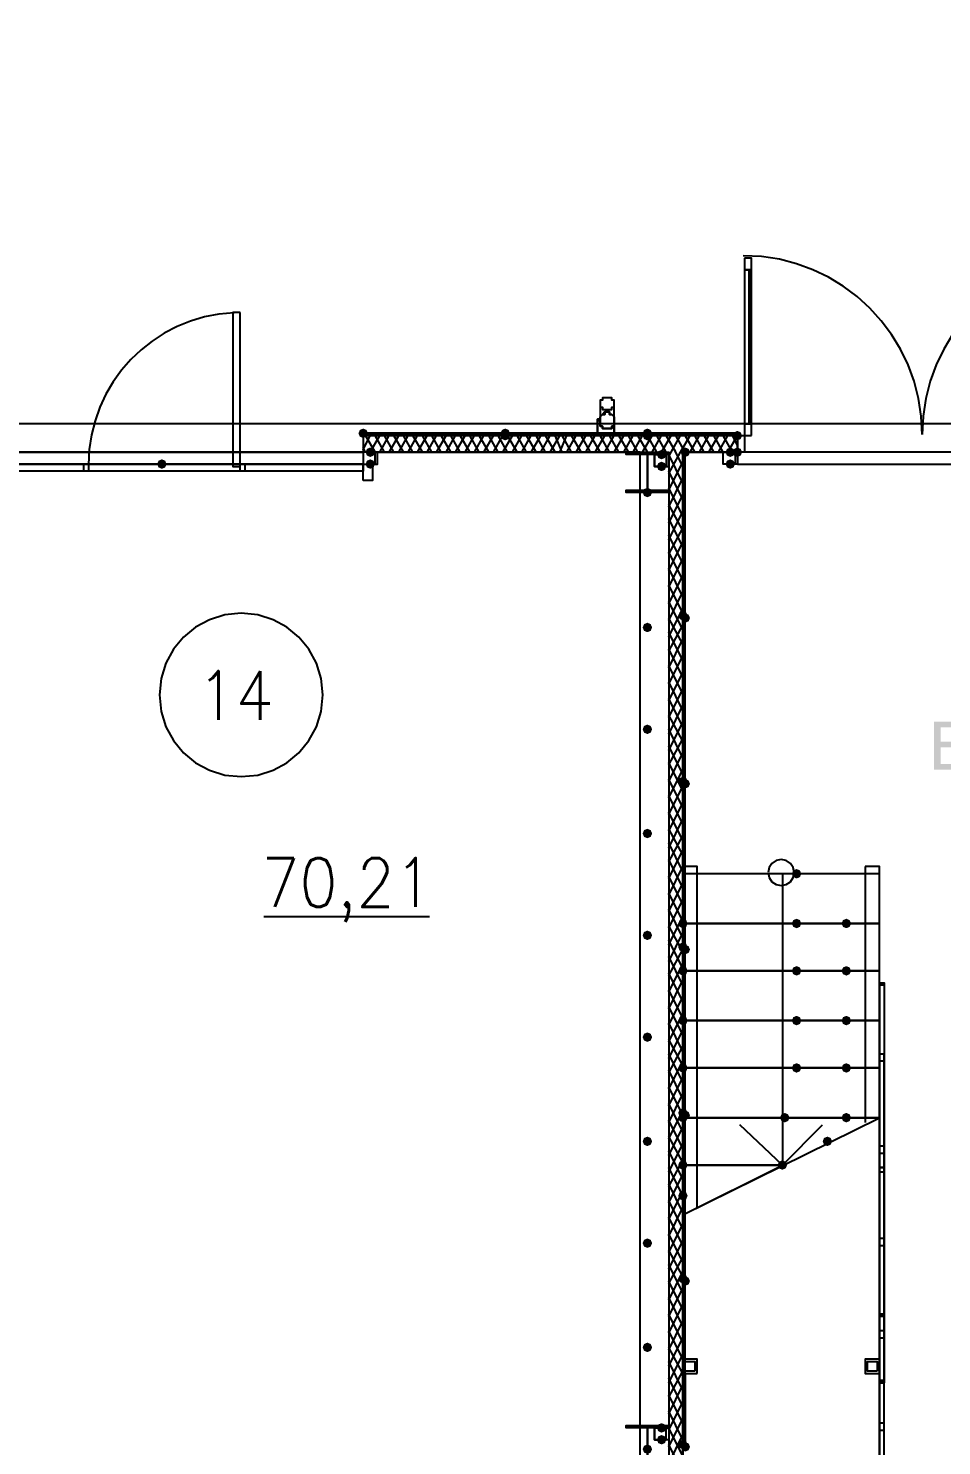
# Model space of a CAD drawing. Header units: millimetres. Extents: x 0 to 420, y 0 to 297.
# Drawn here: x 227.1 to 243.43, y 204.45 to 229.79 of the extents above; entities that cross this region are included whole.
import ezdxf

# ---------------------------------------------------------------- set-up
doc = ezdxf.new("R2010")
doc.units = ezdxf.units.MM
doc.layers.get('0').update_dxf_attribs({"linetype": 'CONTINUOUS'})
doc.styles.get("Standard").update_dxf_attribs({"font": 'STANDARD'})

msp = doc.modelspace()

# ---------------------------------------------------------------- hatches: boundary and pattern name
at = {"true_color": 0x0000fe}
for points in [[(233.172, 222.546333), (233.147129, 222.486537), (233.087333, 222.461667), (233.027537, 222.486537), (233.002667, 222.546333), (233.027537, 222.606129), (233.087333, 222.631), (233.147129, 222.606129)], [(235.712, 222.546333), (235.687129, 222.486537), (235.627333, 222.461667), (235.567537, 222.486537), (235.542667, 222.546333), (235.567537, 222.606129), (235.627333, 222.631), (235.687129, 222.606129)], [(235.712, 222.504), (235.687129, 222.444204), (235.627333, 222.419333), (235.567537, 222.444204), (235.542667, 222.504), (235.567537, 222.563796), (235.627333, 222.588667), (235.687129, 222.563796)], [(238.252, 222.546333), (238.227129, 222.486537), (238.167333, 222.461667), (238.107537, 222.486537), (238.082667, 222.546333), (238.107537, 222.606129), (238.167333, 222.631), (238.227129, 222.606129)], [(238.252, 222.546333), (238.227129, 222.486537), (238.167333, 222.461667), (238.107537, 222.486537), (238.082667, 222.546333), (238.107537, 222.606129), (238.167333, 222.631), (238.227129, 222.606129)], [(238.252, 222.504), (238.227129, 222.444204), (238.167333, 222.419333), (238.107537, 222.444204), (238.082667, 222.504), (238.107537, 222.563796), (238.167333, 222.588667), (238.227129, 222.563796)], [(238.252, 222.504), (238.227129, 222.444204), (238.167333, 222.419333), (238.107537, 222.444204), (238.082667, 222.504), (238.107537, 222.563796), (238.167333, 222.588667), (238.227129, 222.563796)], [(239.860667, 222.504), (239.835796, 222.444204), (239.776, 222.419333), (239.716204, 222.444204), (239.691333, 222.504), (239.716204, 222.563796), (239.776, 222.588667), (239.835796, 222.563796)], [(238.929333, 222.207667), (238.904463, 222.147871), (238.844667, 222.123), (238.784871, 222.147871), (238.76, 222.207667), (238.784871, 222.267462), (238.844667, 222.292333), (238.904462, 222.267463)], [(238.887, 219.286667), (238.862129, 219.226871), (238.802333, 219.202), (238.742538, 219.226871), (238.717667, 219.286667), (238.742537, 219.346462), (238.802333, 219.371333), (238.862129, 219.346463)], [(238.929333, 219.244333), (238.904463, 219.184537), (238.844667, 219.159667), (238.784871, 219.184537), (238.76, 219.244333), (238.784871, 219.304129), (238.844667, 219.329), (238.904462, 219.304129)], [(238.887, 216.323333), (238.862129, 216.263537), (238.802333, 216.238667), (238.742538, 216.263537), (238.717667, 216.323333), (238.742537, 216.383129), (238.802333, 216.408), (238.862129, 216.383129)], [(238.929333, 216.281), (238.904463, 216.221204), (238.844667, 216.196333), (238.784871, 216.221204), (238.76, 216.281), (238.784871, 216.340796), (238.844667, 216.365667), (238.904462, 216.340796)], [(240.919, 214.672333), (240.894129, 214.612537), (240.834333, 214.587667), (240.774538, 214.612537), (240.749667, 214.672333), (240.774537, 214.732129), (240.834333, 214.757), (240.894129, 214.732129)], [(238.887, 213.783333), (238.862129, 213.723537), (238.802333, 213.698667), (238.742538, 213.723537), (238.717667, 213.783333), (238.742537, 213.843129), (238.802333, 213.868), (238.862129, 213.843129)], [(240.919, 213.783333), (240.894129, 213.723537), (240.834333, 213.698667), (240.774538, 213.723537), (240.749667, 213.783333), (240.774537, 213.843129), (240.834333, 213.868), (240.894129, 213.843129)], [(241.808, 213.783333), (241.783129, 213.723537), (241.723333, 213.698667), (241.663537, 213.723537), (241.638667, 213.783333), (241.663537, 213.843129), (241.723333, 213.868), (241.783129, 213.843129)], [(238.887, 213.36), (238.862129, 213.300204), (238.802333, 213.275333), (238.742538, 213.300204), (238.717667, 213.36), (238.742537, 213.419796), (238.802333, 213.444667), (238.862129, 213.419796)], [(238.929333, 213.317667), (238.904463, 213.257871), (238.844667, 213.233), (238.784871, 213.257871), (238.76, 213.317667), (238.784871, 213.377462), (238.844667, 213.402333), (238.904462, 213.377463)], [(238.887, 212.936667), (238.862129, 212.876871), (238.802333, 212.852), (238.742538, 212.876871), (238.717667, 212.936667), (238.742537, 212.996462), (238.802333, 213.021333), (238.862129, 212.996463)], [(240.919, 212.936667), (240.894129, 212.876871), (240.834333, 212.852), (240.774538, 212.876871), (240.749667, 212.936667), (240.774537, 212.996462), (240.834333, 213.021333), (240.894129, 212.996463)], [(241.808, 212.936667), (241.783129, 212.876871), (241.723333, 212.852), (241.663537, 212.876871), (241.638667, 212.936667), (241.663537, 212.996462), (241.723333, 213.021333), (241.783129, 212.996463)], [(238.887, 212.047667), (238.862129, 211.987871), (238.802333, 211.963), (238.742538, 211.987871), (238.717667, 212.047667), (238.742537, 212.107462), (238.802333, 212.132333), (238.862129, 212.107463)], [(240.919, 212.047667), (240.894129, 211.987871), (240.834333, 211.963), (240.774538, 211.987871), (240.749667, 212.047667), (240.774537, 212.107462), (240.834333, 212.132333), (240.894129, 212.107463)], [(241.808, 212.047667), (241.783129, 211.987871), (241.723333, 211.963), (241.663537, 211.987871), (241.638667, 212.047667), (241.663537, 212.107462), (241.723333, 212.132333), (241.783129, 212.107463)], [(238.887, 211.201), (238.862129, 211.141204), (238.802333, 211.116333), (238.742538, 211.141204), (238.717667, 211.201), (238.742537, 211.260796), (238.802333, 211.285667), (238.862129, 211.260796)], [(240.919, 211.201), (240.894129, 211.141204), (240.834333, 211.116333), (240.774538, 211.141204), (240.749667, 211.201), (240.774537, 211.260796), (240.834333, 211.285667), (240.894129, 211.260796)], [(241.808, 211.201), (241.783129, 211.141204), (241.723333, 211.116333), (241.663537, 211.141204), (241.638667, 211.201), (241.663537, 211.260796), (241.723333, 211.285667), (241.783129, 211.260796)], [(238.887, 210.396667), (238.862129, 210.336871), (238.802333, 210.312), (238.742538, 210.336871), (238.717667, 210.396667), (238.742537, 210.456462), (238.802333, 210.481333), (238.862129, 210.456463)], [(238.887, 210.312), (238.862129, 210.252204), (238.802333, 210.227333), (238.742538, 210.252204), (238.717667, 210.312), (238.742537, 210.371796), (238.802333, 210.396667), (238.862129, 210.371796)], [(238.887, 210.312), (238.862129, 210.252204), (238.802333, 210.227333), (238.742538, 210.252204), (238.717667, 210.312), (238.742537, 210.371796), (238.802333, 210.396667), (238.862129, 210.371796)], [(238.929333, 210.354333), (238.904463, 210.294537), (238.844667, 210.269667), (238.784871, 210.294537), (238.76, 210.354333), (238.784871, 210.414129), (238.844667, 210.439), (238.904462, 210.414129)], [(240.707333, 210.312), (240.682462, 210.252204), (240.622667, 210.227333), (240.562871, 210.252204), (240.538, 210.312), (240.562871, 210.371796), (240.622667, 210.396667), (240.682462, 210.371796)], [(241.808, 210.312), (241.783129, 210.252204), (241.723333, 210.227333), (241.663537, 210.252204), (241.638667, 210.312), (241.663537, 210.371796), (241.723333, 210.396667), (241.783129, 210.371796)], [(241.469333, 209.888667), (241.444463, 209.828871), (241.384667, 209.804), (241.324871, 209.828871), (241.3, 209.888667), (241.324871, 209.948462), (241.384667, 209.973333), (241.444462, 209.948463)], [(238.887, 209.465333), (238.862129, 209.405537), (238.802333, 209.380667), (238.742538, 209.405537), (238.717667, 209.465333), (238.742537, 209.525129), (238.802333, 209.55), (238.862129, 209.525129)], [(238.887, 209.465333), (238.862129, 209.405537), (238.802333, 209.380667), (238.742538, 209.405537), (238.717667, 209.465333), (238.742537, 209.525129), (238.802333, 209.55), (238.862129, 209.525129)], [(240.665, 209.465333), (240.640129, 209.405537), (240.580333, 209.380667), (240.520538, 209.405537), (240.495667, 209.465333), (240.520537, 209.525129), (240.580333, 209.55), (240.640129, 209.525129)], [(238.887, 208.915), (238.862129, 208.855204), (238.802333, 208.830333), (238.742538, 208.855204), (238.717667, 208.915), (238.742537, 208.974796), (238.802333, 208.999667), (238.862129, 208.974796)], [(238.887, 207.433333), (238.862129, 207.373537), (238.802333, 207.348667), (238.742538, 207.373537), (238.717667, 207.433333), (238.742537, 207.493129), (238.802333, 207.518), (238.862129, 207.493129)], [(238.929333, 207.391), (238.904463, 207.331204), (238.844667, 207.306333), (238.784871, 207.331204), (238.76, 207.391), (238.784871, 207.450796), (238.844667, 207.475667), (238.904462, 207.450796)], [(238.887, 204.47), (238.862129, 204.410204), (238.802333, 204.385333), (238.742538, 204.410204), (238.717667, 204.47), (238.742537, 204.529796), (238.802333, 204.554667), (238.862129, 204.529796)], [(238.929333, 204.427667), (238.904463, 204.367871), (238.844667, 204.343), (238.784871, 204.367871), (238.76, 204.427667), (238.784871, 204.487462), (238.844667, 204.512333), (238.904462, 204.487463)]]:
    msp.add_hatch(color=0, dxfattribs=at).paths.add_polyline_path(points, flags=0)
at = {"true_color": 0x000007}
h = msp.add_hatch(color=0, dxfattribs=at)
h.paths.add_polyline_path([(238.167333, 222.546333), (233.087333, 222.546333), (238.167333, 222.504)], flags=0)
h.paths.add_polyline_path([(233.087333, 222.546333), (238.167333, 222.504), (233.087333, 222.504)], flags=0)
h = msp.add_hatch(color=0, dxfattribs=at)
h.paths.add_polyline_path([(239.776, 222.546333), (238.167333, 222.546333), (239.776, 222.504)], flags=0)
h.paths.add_polyline_path([(238.167333, 222.546333), (239.776, 222.504), (238.167333, 222.504)], flags=0)
for points in [[(233.299, 222.207667), (233.274129, 222.147871), (233.214333, 222.123), (233.154538, 222.147871), (233.129667, 222.207667), (233.154537, 222.267462), (233.214333, 222.292333), (233.274129, 222.267463)], [(238.506, 222.165333), (238.481129, 222.105537), (238.421333, 222.080667), (238.361538, 222.105537), (238.336667, 222.165333), (238.361537, 222.225129), (238.421333, 222.25), (238.481129, 222.225129)], [(239.733667, 222.207667), (239.708796, 222.147871), (239.649, 222.123), (239.589204, 222.147871), (239.564333, 222.207667), (239.589204, 222.267462), (239.649, 222.292333), (239.708796, 222.267463)], [(239.860667, 222.207667), (239.835796, 222.147871), (239.776, 222.123), (239.716204, 222.147871), (239.691333, 222.207667), (239.716204, 222.267462), (239.776, 222.292333), (239.835796, 222.267463)], [(229.573667, 221.996), (229.548796, 221.936204), (229.489, 221.911333), (229.429204, 221.936204), (229.404333, 221.996), (229.429204, 222.055796), (229.489, 222.080667), (229.548796, 222.055796)], [(229.573667, 221.996), (229.548796, 221.936204), (229.489, 221.911333), (229.429204, 221.936204), (229.404333, 221.996), (229.429204, 222.055796), (229.489, 222.080667), (229.548796, 222.055796)], [(233.299, 221.996), (233.274129, 221.936204), (233.214333, 221.911333), (233.154538, 221.936204), (233.129667, 221.996), (233.154537, 222.055796), (233.214333, 222.080667), (233.274129, 222.055796)], [(238.506, 221.953667), (238.481129, 221.893871), (238.421333, 221.869), (238.361538, 221.893871), (238.336667, 221.953667), (238.361537, 222.013462), (238.421333, 222.038333), (238.481129, 222.013463)], [(239.733667, 221.996), (239.708796, 221.936204), (239.649, 221.911333), (239.589204, 221.936204), (239.564333, 221.996), (239.589204, 222.055796), (239.649, 222.080667), (239.708796, 222.055796)], [(238.252, 221.488), (238.227129, 221.428204), (238.167333, 221.403333), (238.107537, 221.428204), (238.082667, 221.488), (238.107537, 221.547796), (238.167333, 221.572667), (238.227129, 221.547796)], [(238.252, 219.075), (238.227129, 219.015204), (238.167333, 218.990333), (238.107537, 219.015204), (238.082667, 219.075), (238.107537, 219.134796), (238.167333, 219.159667), (238.227129, 219.134796)], [(238.252, 217.254667), (238.227129, 217.194871), (238.167333, 217.17), (238.107537, 217.194871), (238.082667, 217.254667), (238.107537, 217.314462), (238.167333, 217.339333), (238.227129, 217.314463)], [(238.252, 215.392), (238.227129, 215.332204), (238.167333, 215.307333), (238.107537, 215.332204), (238.082667, 215.392), (238.107537, 215.451796), (238.167333, 215.476667), (238.227129, 215.451796)], [(238.252, 213.571667), (238.227129, 213.511871), (238.167333, 213.487), (238.107537, 213.511871), (238.082667, 213.571667), (238.107537, 213.631462), (238.167333, 213.656333), (238.227129, 213.631463)], [(238.252, 211.751333), (238.227129, 211.691537), (238.167333, 211.666667), (238.107537, 211.691537), (238.082667, 211.751333), (238.107537, 211.811129), (238.167333, 211.836), (238.227129, 211.811129)], [(238.252, 209.888667), (238.227129, 209.828871), (238.167333, 209.804), (238.107537, 209.828871), (238.082667, 209.888667), (238.107537, 209.948462), (238.167333, 209.973333), (238.227129, 209.948463)], [(238.252, 208.068333), (238.227129, 208.008537), (238.167333, 207.983667), (238.107537, 208.008537), (238.082667, 208.068333), (238.107537, 208.128129), (238.167333, 208.153), (238.227129, 208.128129)], [(238.252, 206.205667), (238.227129, 206.145871), (238.167333, 206.121), (238.107537, 206.145871), (238.082667, 206.205667), (238.107537, 206.265462), (238.167333, 206.290333), (238.227129, 206.265463)], [(238.506, 204.766333), (238.481129, 204.706537), (238.421333, 204.681667), (238.361538, 204.706537), (238.336667, 204.766333), (238.361537, 204.826129), (238.421333, 204.851), (238.481129, 204.826129)], [(238.252, 204.385333), (238.227129, 204.325537), (238.167333, 204.300667), (238.107537, 204.325537), (238.082667, 204.385333), (238.107537, 204.445129), (238.167333, 204.47), (238.227129, 204.445129)], [(238.506, 204.554667), (238.481129, 204.494871), (238.421333, 204.47), (238.361538, 204.494871), (238.336667, 204.554667), (238.361537, 204.614462), (238.421333, 204.639333), (238.481129, 204.614463)]]:
    msp.add_hatch(color=0, dxfattribs=at).paths.add_polyline_path(points, flags=0)
h = msp.add_hatch(color=0, dxfattribs=at)
h.paths.add_polyline_path([(238.844667, 222.207667), (238.802333, 222.207667), (238.844667, 204.47)], flags=0)
h.paths.add_polyline_path([(238.802333, 222.207667), (238.844667, 204.47), (238.802333, 204.47)], flags=0)
h = msp.add_hatch(color=0, dxfattribs=at)
h.paths.add_polyline_path([(243.292643, 216.535), (243.292643, 217.393793), (243.615104, 217.393793), (243.703436, 217.387179), (243.772752, 217.367335), (243.865907, 217.287409), (243.899531, 217.173859), (243.869766, 217.07023), (243.779366, 216.991957), (243.848337, 216.960676), (243.899531, 216.913685), (243.930813, 216.853878), (243.941424, 216.784149), (243.915516, 216.671701), (243.852678, 216.591775), (243.75842, 216.549332), (243.620065, 216.535)], flags=0)
h.paths.add_polyline_path([(243.406745, 217.032747), (243.591953, 217.032747), (243.65679, 217.035228), (243.700543, 217.042669), (243.765586, 217.085664), (243.787635, 217.160629), (243.76724, 217.235595), (243.708811, 217.280243), (243.657134, 217.2892), (243.578173, 217.29237), (243.406745, 217.29237)], flags=0)
h.paths.add_polyline_path([(243.406745, 216.636424), (243.620065, 216.636424), (243.697786, 216.640282), (243.76283, 216.663984), (243.806376, 216.711389), (243.823464, 216.784149), (243.798659, 216.867383), (243.730308, 216.916992), (243.677047, 216.927672), (243.605182, 216.931324), (243.406745, 216.931324)], flags=0)

# ---------------------------------------------------------------- linework, layer by layer
at = {"color": 0, "true_color": 0x000007}
for points in [[(116.078, 231.351667), (377.655667, 231.351667), (377.655667, 222.715667), (116.078, 222.715667)], [(239.903, 225.679), (239.903, 225.467333), (240.03, 225.467333), (240.03, 225.679)], [(239.903, 225.467333), (239.903, 222.715667), (239.987667, 222.715667), (239.987667, 225.467333)], [(239.987667, 225.467333), (239.987667, 222.715667), (240.03, 222.715667), (240.03, 225.467333)], [(230.886, 224.705333), (230.759, 224.705333), (230.759, 221.953667), (230.886, 221.953667)], [(237.574667, 223.054333), (237.574667, 223.096667), (237.574667, 223.139), (237.532333, 223.139), (237.532333, 223.181333), (237.49, 223.181333), (237.447667, 223.181333), (237.405333, 223.181333), (237.363, 223.181333), (237.363, 223.139), (237.320667, 223.139), (237.320667, 223.096667), (237.320667, 223.054333), (237.320667, 223.012), (237.363, 223.012), (237.363, 222.969667), (237.405333, 222.969667), (237.447667, 222.969667), (237.49, 222.969667), (237.532333, 222.969667), (237.532333, 223.012), (237.574667, 223.012)], [(103.970667, 105.029), (389.763, 105.029), (389.763, 222.715667), (103.970667, 222.715667)], [(237.701667, 222.546333), (237.574667, 222.546333), (237.574667, 222.758), (237.574667, 222.800333), (237.574667, 222.842667), (237.532333, 222.885), (237.49, 222.885), (237.49, 222.927333), (237.447667, 222.927333), (237.405333, 222.927333), (237.363, 222.885), (237.320667, 222.842667), (237.320667, 222.800333), (237.278333, 222.800333), (237.278333, 222.758), (237.278333, 222.546333), (237.193667, 222.546333), (237.278333, 222.546333), (237.278333, 222.758), (237.320667, 222.800333), (237.320667, 222.842667), (237.363, 222.885), (237.405333, 222.885), (237.405333, 222.927333), (237.447667, 222.927333), (237.49, 222.927333), (237.49, 222.885), (237.532333, 222.885), (237.574667, 222.842667), (237.574667, 222.800333), (237.574667, 222.758), (237.574667, 222.546333), (237.701667, 222.546333), (237.574667, 222.546333), (237.574667, 222.758), (237.574667, 222.800333), (237.574667, 222.842667), (237.532333, 222.885), (237.49, 222.885), (237.49, 222.927333), (237.447667, 222.927333), (237.405333, 222.927333), (237.363, 222.885), (237.320667, 222.842667), (237.320667, 222.800333), (237.278333, 222.800333), (237.278333, 222.758), (237.278333, 222.546333), (237.193667, 222.546333), (237.278333, 222.546333), (237.278333, 222.758), (237.320667, 222.800333), (237.320667, 222.842667), (237.363, 222.885), (237.405333, 222.885), (237.405333, 222.927333), (237.447667, 222.927333), (237.49, 222.927333), (237.49, 222.885), (237.532333, 222.885), (237.574667, 222.842667), (237.574667, 222.800333), (237.574667, 222.758), (237.574667, 222.546333), (237.701667, 222.546333), (237.574667, 222.546333), (237.574667, 222.758), (237.574667, 222.800333), (237.574667, 222.842667), (237.532333, 222.885), (237.49, 222.885), (237.49, 222.927333), (237.447667, 222.927333), (237.405333, 222.927333), (237.405333, 222.885), (237.363, 222.885), (237.320667, 222.842667), (237.320667, 222.800333), (237.278333, 222.758), (237.278333, 222.546333), (237.193667, 222.546333), (237.278333, 222.546333), (237.278333, 222.758), (237.278333, 222.800333), (237.320667, 222.800333), (237.320667, 222.842667), (237.363, 222.885), (237.405333, 222.927333), (237.447667, 222.927333), (237.49, 222.927333), (237.49, 222.885), (237.532333, 222.885), (237.574667, 222.842667), (237.574667, 222.800333), (237.574667, 222.758), (237.574667, 222.546333)], [(237.574667, 222.758), (237.574667, 222.715667), (237.574667, 222.673333), (237.532333, 222.673333), (237.532333, 222.631), (237.49, 222.631), (237.447667, 222.631), (237.405333, 222.631), (237.363, 222.631), (237.363, 222.673333), (237.320667, 222.673333), (237.320667, 222.715667), (237.320667, 222.758), (237.320667, 222.800333), (237.320667, 222.842667), (237.363, 222.885), (237.405333, 222.885), (237.405333, 222.927333), (237.447667, 222.927333), (237.49, 222.927333), (237.49, 222.885), (237.532333, 222.885), (237.574667, 222.842667), (237.574667, 222.800333), (237.574667, 222.758), (237.574667, 222.800333), (237.574667, 222.842667), (237.532333, 222.885), (237.49, 222.885), (237.49, 222.927333), (237.447667, 222.927333), (237.405333, 222.927333), (237.405333, 222.885), (237.363, 222.885), (237.320667, 222.842667), (237.320667, 222.800333), (237.320667, 222.758), (237.320667, 222.715667), (237.320667, 222.673333), (237.363, 222.673333), (237.363, 222.631), (237.405333, 222.631), (237.447667, 222.631), (237.49, 222.631), (237.532333, 222.631), (237.532333, 222.673333), (237.574667, 222.673333), (237.574667, 222.715667)], [(237.320667, 222.758), (237.320667, 222.715667), (237.320667, 222.673333), (237.363, 222.673333), (237.363, 222.631), (237.405333, 222.631), (237.447667, 222.631), (237.49, 222.631), (237.532333, 222.631), (237.532333, 222.673333), (237.574667, 222.673333), (237.574667, 222.715667), (237.574667, 222.758), (237.574667, 222.800333), (237.574667, 222.842667), (237.532333, 222.885), (237.49, 222.885), (237.49, 222.927333), (237.447667, 222.927333), (237.405333, 222.927333), (237.405333, 222.885), (237.363, 222.885), (237.320667, 222.842667), (237.320667, 222.800333)], [(240.03, 222.504), (240.03, 222.715667), (239.903, 222.715667), (239.903, 222.504)], [(238.167333, 222.546333), (233.087333, 222.546333), (238.167333, 222.504)], [(233.087333, 222.546333), (238.167333, 222.504), (233.087333, 222.504)], [(233.087333, 222.504), (238.167333, 222.504), (238.167333, 222.546333), (233.087333, 222.546333)], [(233.087333, 222.504), (238.167333, 222.504), (238.167333, 222.546333), (233.087333, 222.546333)], [(239.776, 222.546333), (238.167333, 222.546333), (239.776, 222.504)], [(238.167333, 222.546333), (239.776, 222.504), (238.167333, 222.504)], [(239.776, 222.546333), (238.167333, 222.546333), (238.167333, 222.504), (239.776, 222.504)], [(239.776, 222.546333), (238.167333, 222.546333), (238.167333, 222.504), (239.776, 222.504)], [(239.776, 222.207667), (239.776, 222.504), (239.903, 222.504), (239.903, 222.207667)], [(239.776, 222.207667), (239.776, 222.504)], [(220.937667, 222.207667), (220.937667, 187.706), (238.040333, 187.706), (238.040333, 222.207667)], [(233.087333, 221.996), (233.299, 221.996), (233.299, 222.207667), (233.087333, 222.207667), (233.087333, 221.996), (233.341333, 221.996), (233.341333, 222.207667), (233.087333, 222.207667)], [(238.548333, 221.488), (237.786333, 221.488), (237.786333, 221.530333), (238.167333, 221.530333), (238.167333, 222.165333), (237.786333, 222.165333), (237.786333, 222.207667), (238.548333, 222.207667), (238.548333, 222.165333), (238.167333, 222.165333), (238.167333, 221.530333), (238.548333, 221.530333)], [(238.844667, 222.207667), (238.802333, 222.207667), (238.844667, 204.47)], [(238.802333, 222.207667), (238.844667, 204.47), (238.802333, 204.47)], [(238.802333, 222.207667), (238.802333, 204.47), (238.844667, 204.47), (238.844667, 222.207667)], [(238.802333, 222.207667), (238.802333, 204.47), (238.844667, 204.47), (238.844667, 222.207667)], [(239.522, 222.207667), (239.733667, 222.207667), (239.733667, 221.996), (239.522, 221.996), (239.522, 222.207667), (239.776, 222.207667), (239.776, 221.996), (239.522, 221.996)], [(225.848333, 221.996), (233.087333, 221.996), (233.087333, 221.869), (225.848333, 221.869)], [(228.092, 221.996), (228.176667, 221.996), (228.176667, 221.869), (228.092, 221.869)], [(230.886, 221.996), (230.970667, 221.996), (230.970667, 221.869), (230.886, 221.869)], [(233.087333, 221.699667), (233.087333, 221.996), (233.256667, 221.996), (233.256667, 221.699667)], [(238.548333, 222.165333), (238.294333, 222.165333), (238.294333, 221.953667), (238.548333, 221.953667)], [(238.506, 222.165333), (238.506, 221.953667), (238.294333, 221.953667), (238.294333, 222.165333)], [(238.802333, 213.783333), (242.316, 213.783333), (242.316, 214.672333), (238.802333, 214.672333)], [(238.802333, 212.936667), (242.316, 212.936667), (242.316, 213.783333), (238.802333, 213.783333)], [(238.802333, 212.047667), (242.316, 212.047667), (242.316, 212.936667), (238.802333, 212.936667)], [(242.316, 212.682667), (242.316, 212.725), (242.400667, 212.725), (242.400667, 212.682667)], [(238.802333, 211.201), (242.316, 211.201), (242.316, 212.047667), (238.802333, 212.047667)], [(238.802333, 210.312), (242.316, 210.312), (242.316, 211.201), (238.802333, 211.201)], [(238.802333, 208.576333), (240.580333, 209.465333), (238.802333, 209.465333)], [(242.400667, 209.423), (242.316, 209.423)], [(242.400667, 206.798333), (242.316, 206.798333)], [(239.056333, 205.74), (239.056333, 205.994), (238.802333, 205.994), (238.802333, 205.74)], [(242.316, 205.74), (242.316, 205.994), (242.062, 205.994), (242.062, 205.74)], [(239.014, 205.782333), (238.844667, 205.782333), (238.844667, 205.951667), (239.014, 205.951667)], [(242.273667, 205.782333), (242.104333, 205.782333), (242.104333, 205.951667), (242.273667, 205.951667)], [(238.548333, 204.089), (237.786333, 204.089), (237.786333, 204.131333), (238.167333, 204.131333), (238.167333, 204.766333), (237.786333, 204.766333), (237.786333, 204.808667), (238.548333, 204.808667), (238.548333, 204.766333), (238.167333, 204.766333), (238.167333, 204.131333), (238.548333, 204.131333)], [(238.548333, 204.554667), (238.294333, 204.554667), (238.294333, 204.766333), (238.548333, 204.766333)], [(238.506, 204.554667), (238.506, 204.766333), (238.294333, 204.766333), (238.294333, 204.554667)]]:
    msp.add_lwpolyline(points, close=True, dxfattribs=at)
for points in [[(243.078, 222.525167), (243.061499, 222.851956), (243.013065, 223.169306), (242.934307, 223.475609), (242.826829, 223.769259), (242.69224, 224.04865), (242.532145, 224.312174), (242.348151, 224.558225), (242.141864, 224.785198), (241.914892, 224.991484), (241.668841, 225.175478), (241.405316, 225.335573), (241.125926, 225.470163), (240.832276, 225.57764), (240.525972, 225.656399), (240.208623, 225.704832), (239.881833, 225.721333)], [(246.274167, 225.721333), (245.947377, 225.704832), (245.630028, 225.656399), (245.323724, 225.57764), (245.030074, 225.470163), (244.750684, 225.335573), (244.487159, 225.175478), (244.241108, 224.991484), (244.014136, 224.785198), (243.807849, 224.558225), (243.623855, 224.312174), (243.46376, 224.04865), (243.329171, 223.769259), (243.221693, 223.475609), (243.142935, 223.169306), (243.094501, 222.851956), (243.078, 222.525167)], [(239.987667, 225.467333), (239.987667, 222.715667)], [(230.778679, 224.702309), (230.510152, 224.676491), (230.250071, 224.625546), (229.999651, 224.550743), (229.760108, 224.453352), (229.532659, 224.334642), (229.31852, 224.195884), (229.118906, 224.038348), (228.935033, 223.863304), (228.768119, 223.672021), (228.619378, 223.46577), (228.490028, 223.24582), (228.381283, 223.013442), (228.29436, 222.769905), (228.230476, 222.51648), (228.190846, 222.254436), (228.176686, 221.985043)], [(237.320667, 223.054333), (237.320667, 222.758)], [(237.574667, 222.758), (237.574667, 223.054333)], [(233.087333, 222.504), (238.167333, 222.504), (233.087333, 222.504), (238.167333, 222.546333)], [(233.087333, 222.25), (233.214333, 222.504)], [(233.087333, 222.504), (233.087333, 222.207667)], [(233.087333, 222.504), (233.087333, 222.207667)], [(239.776, 222.504), (233.087333, 222.504)], [(233.299, 222.207667), (233.129667, 222.504)], [(233.214333, 222.207667), (233.383667, 222.504)], [(233.468333, 222.207667), (233.299, 222.504)], [(233.383667, 222.207667), (233.553, 222.504)], [(233.637667, 222.207667), (233.468333, 222.504)], [(233.553, 222.207667), (233.722333, 222.504)], [(233.807, 222.207667), (233.637667, 222.504)], [(233.722333, 222.207667), (233.891667, 222.504)], [(233.976333, 222.207667), (233.807, 222.504)], [(233.891667, 222.207667), (234.061, 222.504)], [(234.145667, 222.207667), (233.976333, 222.504)], [(234.061, 222.207667), (234.230333, 222.504)], [(234.315, 222.207667), (234.145667, 222.504)], [(234.230333, 222.207667), (234.399667, 222.504)], [(234.484333, 222.207667), (234.315, 222.504)], [(234.399667, 222.207667), (234.569, 222.504)], [(234.653667, 222.207667), (234.484333, 222.504)], [(234.569, 222.207667), (234.738333, 222.504)], [(234.823, 222.207667), (234.653667, 222.504)], [(234.738333, 222.207667), (234.907667, 222.504)], [(234.992333, 222.207667), (234.823, 222.504)], [(234.907667, 222.207667), (235.077, 222.504)], [(235.161667, 222.207667), (234.992333, 222.504)], [(235.077, 222.207667), (235.246333, 222.504)], [(235.331, 222.207667), (235.161667, 222.504)], [(235.246333, 222.207667), (235.415667, 222.504)], [(235.500333, 222.207667), (235.331, 222.504)], [(235.415667, 222.207667), (235.585, 222.504)], [(235.669667, 222.207667), (235.500333, 222.504)], [(235.585, 222.207667), (235.754333, 222.504)], [(235.839, 222.207667), (235.669667, 222.504)], [(235.754333, 222.207667), (235.923667, 222.504)], [(236.008333, 222.207667), (235.839, 222.504)], [(235.923667, 222.207667), (236.093, 222.504)], [(236.177667, 222.207667), (236.008333, 222.504)], [(236.093, 222.207667), (236.262333, 222.504)], [(236.347, 222.207667), (236.177667, 222.504)], [(236.262333, 222.207667), (236.431667, 222.504)], [(236.516333, 222.207667), (236.347, 222.504)], [(236.431667, 222.207667), (236.601, 222.504)], [(236.643333, 222.207667), (236.516333, 222.504)], [(236.601, 222.207667), (236.728, 222.504)], [(236.812667, 222.207667), (236.643333, 222.504)], [(236.728, 222.207667), (236.897333, 222.504)], [(236.982, 222.207667), (236.812667, 222.504)], [(236.897333, 222.207667), (237.066667, 222.504)], [(237.151333, 222.207667), (236.982, 222.504)], [(237.066667, 222.207667), (237.236, 222.504)], [(237.320667, 222.207667), (237.151333, 222.504)], [(237.236, 222.207667), (237.405333, 222.504)], [(237.49, 222.207667), (237.320667, 222.504)], [(237.405333, 222.207667), (237.574667, 222.504)], [(237.659333, 222.207667), (237.49, 222.504)], [(237.574667, 222.207667), (237.744, 222.504)], [(237.828667, 222.207667), (237.659333, 222.504)], [(237.744, 222.207667), (237.913333, 222.504)], [(237.998, 222.207667), (237.828667, 222.504)], [(237.913333, 222.207667), (238.082667, 222.504)], [(238.167333, 222.207667), (237.998, 222.504)], [(238.082667, 222.207667), (238.252, 222.504)], [(238.167333, 222.546333), (239.776, 222.546333), (238.167333, 222.504), (239.776, 222.504)], [(238.336667, 222.207667), (238.167333, 222.504)], [(238.252, 222.207667), (238.421333, 222.504)], [(238.506, 222.207667), (238.336667, 222.504)], [(238.421333, 222.207667), (238.590667, 222.504)], [(238.675333, 222.207667), (238.506, 222.504)], [(238.590667, 222.207667), (238.76, 222.504)], [(238.844667, 222.207667), (238.675333, 222.504)], [(238.76, 222.207667), (238.929333, 222.504)], [(239.014, 222.207667), (238.844667, 222.504)], [(238.929333, 222.207667), (239.098667, 222.504)], [(239.183333, 222.207667), (239.014, 222.504)], [(239.098667, 222.207667), (239.268, 222.504)], [(239.352667, 222.207667), (239.183333, 222.504)], [(239.268, 222.207667), (239.437333, 222.504)], [(239.522, 222.207667), (239.352667, 222.504)], [(239.437333, 222.207667), (239.606667, 222.504)], [(239.691333, 222.207667), (239.522, 222.504)], [(239.606667, 222.207667), (239.776, 222.504)], [(239.776, 222.334667), (239.691333, 222.504)], [(239.776, 222.504), (239.776, 222.207667)], [(225.848333, 222.080667), (225.848333, 222.207667), (229.489, 222.207667)], [(229.489, 222.207667), (233.087333, 222.207667), (233.087333, 222.080667)], [(233.129667, 222.207667), (233.087333, 222.292333)], [(233.256667, 222.207667), (238.548333, 222.207667)], [(237.828667, 222.165333), (237.828667, 222.207667)], [(237.998, 222.165333), (237.998, 222.207667)], [(238.167333, 221.488), (238.167333, 222.207667)], [(238.336667, 222.165333), (238.336667, 222.207667)], [(238.506, 222.165333), (238.506, 222.207667)], [(238.548333, 222.123), (238.590667, 222.207667)], [(238.548333, 221.826667), (238.76, 222.207667)], [(238.548333, 222.207667), (238.548333, 191.177333)], [(238.802333, 221.953667), (238.675333, 222.207667)], [(238.802333, 204.47), (238.802333, 222.207667), (238.844667, 204.47), (238.844667, 222.207667)], [(238.802333, 191.177333), (238.802333, 222.207667)], [(238.802333, 222.207667), (239.776, 222.207667)], [(243.078, 222.207667), (239.776, 222.207667), (239.776, 222.080667)], [(246.422333, 222.080667), (246.422333, 222.207667), (243.078, 222.207667)], [(229.489, 221.996), (225.848333, 221.996), (225.848333, 222.080667)], [(233.087333, 222.080667), (233.087333, 221.996), (229.489, 221.996)], [(238.802333, 221.657333), (238.548333, 222.165333)], [(238.548333, 221.530333), (238.802333, 222.038333)], [(239.776, 222.080667), (239.776, 221.996), (243.078, 221.996)], [(243.078, 221.996), (246.422333, 221.996), (246.422333, 222.080667)], [(238.802333, 221.361), (238.548333, 221.869)], [(238.548333, 221.234), (238.802333, 221.742)], [(237.828667, 221.488), (237.828667, 221.530333)], [(237.998, 221.488), (237.998, 221.530333)], [(238.336667, 221.488), (238.336667, 221.530333)], [(238.506, 221.488), (238.506, 221.530333)], [(238.802333, 221.064667), (238.548333, 221.572667)], [(238.548333, 220.937667), (238.802333, 221.445667)], [(238.802333, 220.810667), (238.548333, 221.276333)], [(238.548333, 220.641333), (238.802333, 221.149333)], [(238.802333, 220.514333), (238.548333, 221.022333)], [(238.548333, 220.387333), (238.802333, 220.853)], [(238.802333, 220.218), (238.548333, 220.726)], [(238.548333, 220.091), (238.802333, 220.599)], [(238.802333, 219.921667), (238.548333, 220.429667)], [(238.548333, 219.794667), (238.802333, 220.302667)], [(238.802333, 219.625333), (238.548333, 220.133333)], [(238.548333, 219.498333), (238.802333, 220.006333)], [(238.802333, 219.329), (238.548333, 219.837)], [(238.548333, 219.202), (238.802333, 219.71)], [(238.802333, 219.032667), (238.548333, 219.540667)], [(232.367667, 217.8685), (232.337995, 218.162842), (232.252893, 218.436993), (232.118236, 218.68508), (231.939896, 218.90123), (231.723746, 219.07957), (231.475659, 219.214227), (231.201508, 219.299328), (230.907167, 219.329), (230.612825, 219.299328), (230.338674, 219.214227), (230.090587, 219.07957), (229.874437, 218.90123), (229.696097, 218.68508), (229.56144, 218.436993), (229.476339, 218.162842), (229.446667, 217.8685)], [(238.548333, 218.905667), (238.802333, 219.413667)], [(238.802333, 218.778667), (238.548333, 219.244333)], [(238.548333, 218.651667), (238.802333, 219.117333)], [(238.802333, 218.482333), (238.548333, 218.990333)], [(238.548333, 218.355333), (238.802333, 218.863333)], [(238.802333, 218.186), (238.548333, 218.694)], [(238.548333, 218.059), (238.802333, 218.567)], [(238.802333, 217.889667), (238.548333, 218.397667)], [(238.548333, 217.762667), (238.802333, 218.270667)], [(238.802333, 217.593333), (238.548333, 218.101333)], [(238.548333, 217.466333), (238.802333, 217.974333)], [(229.446667, 217.8685), (229.476339, 217.574158), (229.56144, 217.300007), (229.696097, 217.05192), (229.874437, 216.83577), (230.090587, 216.65743), (230.338674, 216.522773), (230.612825, 216.437672), (230.907167, 216.408), (231.201508, 216.437672), (231.475659, 216.522773), (231.723746, 216.65743), (231.939896, 216.83577), (232.118236, 217.05192), (232.252893, 217.300007), (232.337995, 217.574158), (232.367667, 217.8685)], [(238.802333, 217.297), (238.548333, 217.805)], [(238.548333, 217.17), (238.802333, 217.678)], [(238.802333, 217.043), (238.548333, 217.508667)], [(238.548333, 216.873667), (238.802333, 217.381667)], [(238.802333, 216.746667), (238.548333, 217.254667)], [(238.548333, 216.619667), (238.802333, 217.085333)], [(238.802333, 216.450333), (238.548333, 216.958333)], [(238.548333, 216.323333), (238.802333, 216.831333)], [(238.802333, 216.154), (238.548333, 216.662)], [(238.548333, 216.027), (238.802333, 216.535)], [(238.802333, 215.857667), (238.548333, 216.365667)], [(238.548333, 215.730667), (238.802333, 216.238667)], [(238.802333, 215.561333), (238.548333, 216.069333)], [(238.548333, 215.434333), (238.802333, 215.942333)], [(238.802333, 215.265), (238.548333, 215.773)], [(238.548333, 215.138), (238.802333, 215.646)], [(238.802333, 215.011), (238.548333, 215.476667)], [(238.548333, 214.884), (238.802333, 215.349667)], [(238.802333, 214.714667), (238.548333, 215.222667)], [(238.548333, 214.587667), (238.802333, 215.095667)], [(238.802333, 214.418333), (238.548333, 214.926333)], [(240.792, 214.693456), (240.77372, 214.784088), (240.723836, 214.858106), (240.649837, 214.908019), (240.559211, 214.926333), (240.468578, 214.908053), (240.39456, 214.85817), (240.344648, 214.78417), (240.326333, 214.693544)], [(238.548333, 214.291333), (238.802333, 214.799333)], [(238.802333, 214.122), (238.548333, 214.63)], [(238.802333, 214.799333), (238.802333, 214.672333), (238.802333, 208.576333)], [(239.056333, 208.703333), (239.056333, 214.672333), (239.056333, 214.799333), (238.802333, 214.799333)], [(238.802333, 214.672333), (238.802333, 213.783333)], [(240.326333, 214.693544), (240.344613, 214.602912), (240.394497, 214.528894), (240.468496, 214.478981), (240.559122, 214.460667), (240.649755, 214.478947), (240.723773, 214.52883), (240.773685, 214.60283), (240.792, 214.693456)], [(240.580333, 214.672333), (240.580333, 213.783333), (240.580333, 209.465333), (241.3, 210.185)], [(242.062, 214.799333), (242.062, 214.672333), (242.062, 210.227333)], [(242.316, 210.312), (242.316, 214.672333), (242.316, 214.799333), (242.062, 214.799333)], [(238.548333, 213.995), (238.802333, 214.503)], [(238.802333, 213.825667), (238.548333, 214.333667)], [(238.548333, 213.698667), (238.802333, 214.206667)], [(231.309333, 213.910333), (234.272667, 213.910333)], [(238.802333, 213.529333), (238.548333, 214.037333)], [(238.548333, 213.402333), (238.802333, 213.910333)], [(238.802333, 213.275333), (238.548333, 213.741)], [(238.548333, 213.106), (238.802333, 213.614)], [(238.802333, 213.783333), (238.802333, 212.936667)], [(238.802333, 212.979), (238.548333, 213.487)], [(238.548333, 212.852), (238.802333, 213.317667)], [(238.802333, 212.682667), (238.548333, 213.190667)], [(238.548333, 212.555667), (238.802333, 213.063667)], [(238.802333, 212.386333), (238.548333, 212.894333)], [(238.802333, 212.936667), (238.802333, 212.047667)], [(238.548333, 212.259333), (238.802333, 212.767333)], [(238.802333, 212.09), (238.548333, 212.598)], [(242.400667, 212.725), (242.400667, 205.613), (242.400667, 205.570667), (242.316, 205.570667)], [(242.316, 212.725), (242.316, 205.613), (242.400667, 205.613)], [(238.548333, 211.963), (238.802333, 212.471)], [(238.802333, 211.793667), (238.548333, 212.301667)], [(238.548333, 211.666667), (238.802333, 212.174667)], [(238.802333, 211.497333), (238.548333, 212.005333)], [(238.548333, 211.370333), (238.802333, 211.878333)], [(238.802333, 212.047667), (238.802333, 211.201)], [(238.802333, 211.243333), (238.548333, 211.709)], [(238.548333, 211.116333), (238.802333, 211.582)], [(238.802333, 210.947), (238.548333, 211.455)], [(238.548333, 210.82), (238.802333, 211.328)], [(242.316, 203.665667), (242.316, 203.708), (242.316, 211.455), (242.400667, 211.455)], [(242.316, 203.708), (242.400667, 203.708), (242.400667, 211.455)], [(242.316, 211.328), (242.400667, 211.328)], [(238.802333, 210.650667), (238.548333, 211.158667)], [(238.802333, 211.201), (238.802333, 210.312)], [(238.548333, 210.523667), (238.802333, 211.031667)], [(238.802333, 210.354333), (238.548333, 210.862333)], [(238.548333, 210.227333), (238.802333, 210.735333)], [(238.802333, 210.058), (238.548333, 210.566)], [(238.548333, 209.931), (238.802333, 210.439)], [(238.802333, 210.312), (238.802333, 209.465333)], [(242.316, 210.312), (238.802333, 210.312), (238.802333, 209.465333), (240.580333, 209.465333)], [(238.802333, 209.465333), (238.802333, 208.576333), (242.316, 210.312)], [(238.802333, 209.761667), (238.548333, 210.269667)], [(238.548333, 209.634667), (238.802333, 210.142667)], [(240.580333, 209.465333), (239.818333, 210.185)], [(238.802333, 209.507667), (238.548333, 209.973333)], [(238.548333, 209.338333), (238.802333, 209.846333)], [(242.400667, 209.804), (242.316, 209.804)], [(238.802333, 209.211333), (238.548333, 209.719333)], [(238.548333, 209.084333), (238.802333, 209.55)], [(242.316, 209.677), (242.400667, 209.677)], [(238.802333, 208.915), (238.548333, 209.423)], [(238.548333, 208.788), (238.802333, 209.296)], [(238.802333, 209.465333), (240.580333, 209.465333)], [(242.400667, 209.338333), (242.316, 209.338333)], [(242.400667, 209.338333), (242.316, 209.338333)], [(238.802333, 208.618667), (238.548333, 209.126667)], [(238.548333, 208.491667), (238.802333, 208.999667)], [(238.802333, 208.322333), (238.548333, 208.830333)], [(238.548333, 208.195333), (238.802333, 208.703333)], [(238.802333, 208.026), (238.548333, 208.534)], [(238.548333, 207.899), (238.802333, 208.407)], [(238.802333, 207.729667), (238.548333, 208.237667)], [(238.548333, 207.602667), (238.802333, 208.110667)], [(242.400667, 208.153), (242.316, 208.153)], [(242.316, 208.026), (242.400667, 208.026)], [(238.802333, 207.475667), (238.548333, 207.941333)], [(238.548333, 207.348667), (238.802333, 207.814333)], [(238.802333, 207.179333), (238.548333, 207.687333)], [(238.548333, 207.052333), (238.802333, 207.560333)], [(238.802333, 206.883), (238.548333, 207.391)], [(238.548333, 206.756), (238.802333, 207.264)], [(238.802333, 206.586667), (238.548333, 207.094667)], [(238.548333, 206.459667), (238.802333, 206.967667)], [(238.802333, 206.290333), (238.548333, 206.798333)], [(242.316, 206.798333), (242.400667, 206.798333)], [(242.400667, 206.756), (242.316, 206.756)], [(242.400667, 206.756), (242.316, 206.756)], [(242.400667, 206.756), (242.316, 206.756)], [(238.548333, 206.163333), (238.802333, 206.671333)], [(238.802333, 205.994), (238.548333, 206.502)], [(242.400667, 206.502), (242.316, 206.502)], [(238.548333, 205.867), (238.802333, 206.375)], [(242.316, 206.375), (242.400667, 206.375)], [(238.802333, 205.74), (238.548333, 206.205667)], [(238.548333, 205.570667), (238.802333, 206.078667)], [(238.802333, 205.443667), (238.548333, 205.951667)], [(238.548333, 205.316667), (238.802333, 205.782333)], [(238.844667, 205.867), (238.802333, 205.867)], [(239.056333, 205.867), (239.014, 205.867)], [(242.104333, 205.867), (242.062, 205.867)], [(242.316, 205.867), (242.273667, 205.867)], [(238.802333, 205.147333), (238.548333, 205.655333)], [(238.548333, 205.020333), (238.802333, 205.528333)], [(242.316, 205.613), (242.316, 203.750333)], [(242.316, 203.750333), (242.400667, 203.750333), (242.400667, 205.613), (242.316, 205.613)], [(242.316, 205.613), (242.316, 205.570667)], [(242.316, 205.570667), (242.400667, 205.570667)], [(238.802333, 204.851), (238.548333, 205.359)], [(238.548333, 204.724), (238.802333, 205.232)], [(238.802333, 204.554667), (238.548333, 205.062667)], [(237.828667, 204.766333), (237.828667, 204.808667)], [(237.998, 204.766333), (237.998, 204.808667)], [(238.167333, 204.089), (238.167333, 204.808667)], [(238.336667, 204.766333), (238.336667, 204.808667)], [(238.506, 204.766333), (238.506, 204.808667)], [(238.548333, 204.427667), (238.802333, 204.935667)], [(238.802333, 204.258333), (238.548333, 204.766333)], [(242.400667, 204.851), (242.316, 204.851)], [(242.316, 204.724), (242.400667, 204.724)], [(238.548333, 204.131333), (238.802333, 204.639333)], [(238.802333, 203.962), (238.548333, 204.47)]]:
    msp.add_lwpolyline(points, dxfattribs=at)
at = {"color": 0, "true_color": 0x000008}
msp.add_lwpolyline([(242.316, 196.638333), (242.316, 187.706), (254.889, 187.706), (254.889, 222.207667), (238.802333, 222.207667), (238.802333, 196.638333)], close=True, dxfattribs=at)

# ---------------------------------------------------------------- texts
at = {"color": 0, "true_color": 0x000007, "char_height": 0.872032, "attachment_point": 1}
for s, insert, width in [('14', (230.124007, 218.29603), 0.96892446), ('70,21', (231.267003, 214.9517), 2.56764984)]:
    msp.add_mtext(s, dxfattribs=dict(at, insert=insert, width=width))

doc.saveas('drawing.dxf')
